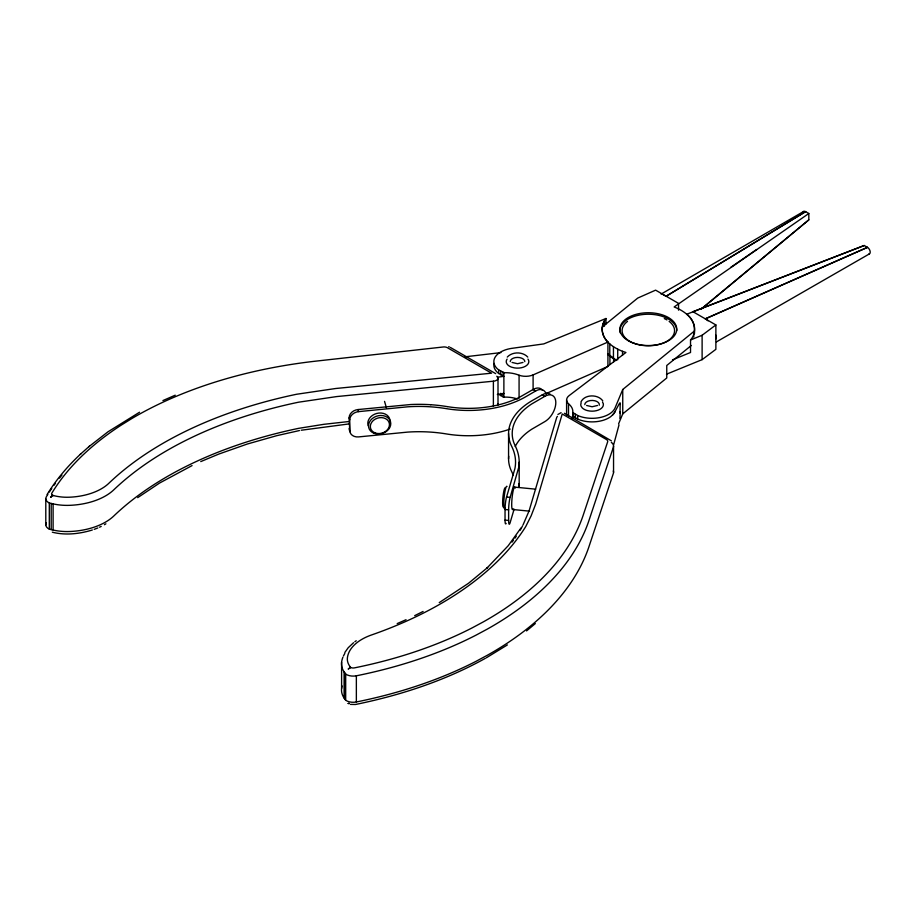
<?xml version="1.0" encoding="UTF-8"?>
<svg xmlns="http://www.w3.org/2000/svg" width="916" height="916" viewBox="0 0 916 916"><rect width="100%" height="100%" fill="white"/><g stroke="black" fill="none" stroke-linecap="round" stroke-linejoin="round"><path stroke-width="1.37" d="M619.892 418.601L620.155 414.272M572.775 418.761L572.821 412.211A23.152 13.374 0 0 0 568.504 403.761A12.423 7.179 0 0 1 569.054 395.666L625.96 352.465C614.682 349.076 600.942 340.512 602.213 327.046L637.719 298.078L655.604 290.143L678.538 303.379L678.538 310.158M619.995 413.391L620.201 403.922A5.828 4.763 0.9 0 0 620.006 402.697M619.021 424.852L613.651 444.741M605.968 324.046L605.968 318.493C600.037 325.306 601.331 336.149 607.915 342.057L607.915 366.446L545.993 393.628M672.527 359.839L690.527 352.488L690.527 339.996C697.465 332.29 694.637 320.108 686.737 314.234L864.223 245.499L867.452 247.366A3.893 2.244 60 0 1 870.108 251.247A3.893 2.244 60 0 1 868.826 254.076M506.159 523.391A8.988 1.225 -84.4 0 1 505.037 520.093L505.037 509.491A8.988 1.225 -84.4 0 1 506.548 497.045L514.872 468.717A98.447 56.838 0 0 0 511.712 446.413A80.7 46.59 0 0 1 532.139 400.635L542.283 394.83A15.48 8.942 -60 0 1 550.024 394.063M514.105 509.181L510.132 522.67A8.988 1.225 -84.4 0 1 508.632 520.448L508.632 509.846A8.988 1.225 -84.4 0 1 510.132 497.388L518.834 466.965A101.802 58.773 0 0 0 518.685 456.328L518.513 455.366A101.859 58.807 0 0 0 515.227 445.874L514.139 443.424A77.058 44.495 0 0 1 531.761 403.933L544.86 396.319A15.48 8.942 -60 0 1 555.806 402.639A15.48 8.942 -60 0 1 544.86 421.6L531.761 429.215A77.058 44.495 0 0 0 515.216 446.516M529.265 510.281L556.71 417.421A5.267 3.046 0 0 1 557.466 416.391M580.927 402.01C584.5 394.098 598.114 394.052 602.797 400.91M528.887 511.346L522.99 525.028M803.206 211.859A3.893 2.244 60 0 1 805.588 211.642L808.817 213.508L674.142 306.963A46.281 26.724 0 0 1 694.5 330.951L622.743 389.495L614.945 408.192A23.679 13.671 0 0 1 577.664 415.498L572.775 412.532M618.586 423.856L622.743 413.883L622.743 389.495M571.824 418.372L572.775 416.104L577.664 419.07A23.679 13.671 0 0 0 610.857 416.551L613.949 413.563L619.388 403.498L620.201 403.922M522.464 526.07L520.231 530.204M344.851 652.455L348.195 647.738L353.542 642.723M47.071 494.571C56.38 479.354 68.047 465.683 81.112 453.58M520.975 527.982L508.208 545.73L486.865 568.183L487.644 567.485L468.523 583.274L439.233 602.613M507.269 357.08C512.342 351.538 522.704 351.538 527.776 357.08M612.575 415.062L614.945 411.982M52.533 495.35L50.701 497.308L52.533 495.35A3.87 2.233 0 0 1 51.743 493.358L51.868 493.117A350.679 202.459 0 0 1 121.095 425.207L131.492 418.749A350.839 202.55 0 0 1 316.81 361.03L443.287 346.981A4.694 2.702 0 0 1 447.317 347.645L491.571 373.19L335.645 388.51L296.589 394.258A363.492 209.856 0 0 0 108.912 483.213L107.79 484.255A50.22 28.991 0 0 1 69.284 497.216A32.85 18.973 0 0 1 55.2 495.98L52.59 495.373L53.437 495.59M557.901 414.467L561.084 412.669M88.76 446.779L107.985 431.802L139.541 412.223M80.333 454.29L89.528 446.103M526.551 630.918L535.322 623.567M701.335 308.887L808.817 219.863L808.817 213.508M808.817 219.863L701.404 309.013M691.305 345.469L666.756 365.484L666.756 377.976L622.743 413.883M690.527 339.996L702.114 335.256L715.877 324.94L692.943 311.703L864.223 245.499M666.47 374.209L702.114 359.645L715.877 349.328L715.877 324.94M137.675 497.663L159.499 483.087L192.062 465.591M354.858 641.727L356.232 640.753M730.682 267.403L756.662 249.484M507.395 644.91L486.201 657.883M666.161 296.234L805.588 211.642L666.161 296.234A14.931 8.622 60 0 0 663.424 295.078M104.401 524.719L105.901 523.803M661.1 294.082L803.641 211.459M542.535 390.353A15.48 8.942 -60 0 0 533.055 389.506L519.864 397.063A77.058 44.495 0 0 1 451.474 407.242L447.226 406.612M546.199 394.258A15.48 8.942 -60 0 0 535.631 390.995L525.578 396.846A80.7 46.59 0 0 1 446.287 408.639A98.447 56.838 0 0 0 407.666 406.819L358.603 411.627A8.988 7.236 -16.4 0 0 349.74 419.826L349.74 430.44A8.988 7.236 -16.4 0 0 358.603 436.909L407.666 432.1A98.447 56.838 0 0 1 446.287 433.921A80.7 46.59 0 0 0 510.178 429.066M869.399 253.904L716.404 341.908M485.228 658.409C444.867 680.783 400.544 695.29 355.431 704.496L350.45 704.393M522.979 362.438L517.529 363.721L512.067 362.438M597.53 405.479L592.08 406.761L586.618 405.479M414.685 615.655L423.1 611.453M99.535 527.215L101.218 526.425M705.32 318.837L867.452 247.366L705.32 318.837A14.931 8.622 60 0 1 708.045 320.829M605.968 318.493L543.783 343.901L511.391 348.412A23.679 13.671 0 0 0 498.739 369.938L504.441 372.732A23.152 13.374 0 0 1 519.074 375.228A12.423 7.179 0 0 0 533.101 374.907L607.915 342.057M397.189 623.59L406.04 619.708M162.922 400.567L175.242 395.185M200.764 461.595L218.798 454.073L247.286 444.031L276.769 435.673L299.418 430.554M97.806 527.971L94.188 529.368M92.321 529.998C79.463 533.925 65.483 535.516 52.315 532.196M301.227 430.234L348.836 423.948M464.755 356.839L500.926 352.614M497.342 377.243L503.88 376.327L498.739 373.51A23.679 13.671 0 0 1 494.045 363.4M497.342 394.487L503.88 393.571L503.113 393.273L503.113 396.846L504.441 397.12A23.152 13.374 0 0 1 517.54 399.033M496.793 376.224A5.267 3.046 0 0 1 497.64 379.293A5.267 3.046 0 0 1 493.38 381.193L336.722 396.571L298.513 402.204A357.687 206.512 0 0 0 113.859 489.762A56.025 32.346 0 0 1 69.719 505.334A38.701 22.35 0 0 1 53.105 503.88L49.304 502.976A9.71 5.599 0 0 1 46.338 496.804A356.61 205.882 0 0 1 47.827 494.4M349.74 430.44L349.133 417.753A8.988 7.236 -16.4 0 1 357.984 409.555L410.689 404.529A101.802 58.773 0 0 1 429.112 404.62L430.783 404.712M349.328 421.475L323.852 424.314L298.513 428.367A357.687 206.512 0 0 0 113.859 515.937A56.025 32.346 0 0 1 69.719 531.509A38.701 22.35 0 0 1 53.105 530.055L49.304 529.139A9.71 5.599 0 0 1 46.338 522.979M514.529 487.106L535.711 489.178M506.548 497.045L510.132 497.388M512.639 509.502L529.585 511.162M505.037 509.491L508.632 509.846M505.037 520.093L508.632 520.448M448.703 346.683L449.287 346.901M498.739 394.327L503.113 396.846M350.61 667.432L348.16 669.035L350.633 667.466A3.87 2.233 0 0 0 354.091 667.924L354.515 667.856A350.679 202.459 0 0 0 472.141 627.884L483.327 621.884A350.839 202.55 0 0 0 583.309 514.884L607.64 441.867A4.694 2.702 0 0 0 606.484 439.531L562.229 413.986L535.711 504.018L531.12 515.88L525.738 526.563A363.492 209.856 0 0 1 371.667 634.914L369.869 635.567A50.22 28.991 0 0 0 347.404 657.791A32.85 18.973 0 0 0 349.546 665.921L350.633 667.466L350.244 666.94M607.915 354.549L615.758 360.538M533.055 389.506L535.631 390.995M542.283 394.83L544.86 396.319M450.374 347.439L495.682 373.648M564.405 413.265L611.361 440.836M607.766 353.794L616.651 360.457M342.916 657.196A56.025 32.346 0 0 0 341.599 662.302A38.701 22.35 0 0 0 344.107 671.886L345.687 674.084L345.687 700.259A9.71 5.599 0 0 0 356.358 701.977A356.61 205.882 0 0 0 476.022 661.329L487.392 655.226A356.61 205.882 0 0 0 589.022 546.486L613.377 473.377A10.5 6.069 0 0 0 613.285 470.961M341.599 662.302L341.599 688.477A38.701 22.35 0 0 0 344.107 698.061L345.687 700.259M602.51 402.158L602.98 402.971M384.537 401.38L386.426 407.792M357.984 409.555L358.603 411.627M349.133 417.753L349.74 419.826M603.266 403.807L603.369 404.654A11.29 6.515 0 0 1 587.751 410.677L586.423 410.299A11.29 6.515 0 0 1 582.29 407.918L581.168 406.338A11.29 6.515 0 0 1 581.168 402.971M702.114 335.256L702.114 359.645M694.523 330.813L694.5 333.596M693.744 334.283L693.744 337.054M622.514 351.309L622.514 355.282M617.716 349.179L617.716 359.759M613.617 359.301L613.617 361.946M613.548 446L613.548 472.416M613.445 346.706L613.445 358.603M609.919 356.53L609.919 364.465M609.781 343.924L609.781 355.82M604.457 320.611L604.457 326.165M602.911 323.989L602.911 326.772M577.664 415.498L577.664 419.07M575.328 414.318L575.328 417.891M573.29 412.979L573.29 416.551M568.504 403.761L568.504 415.956M566.592 400.017L566.592 414.925M533.101 374.907L533.101 389.815M519.074 375.228L519.074 398.254M519.177 462.156L519.177 487.438A101.802 58.773 0 0 0 518.96 483.556M508.563 433.531L508.563 458.813M503.88 372.755L503.88 397.143M503.113 372.457L503.113 376.029M500.777 371.278L500.777 374.85M500.777 393.285L500.777 395.666M498.739 369.938L498.739 373.51M498.006 378.045L498.006 404.219M493.38 381.193L493.38 405.983M612.438 443.413A10.5 6.069 0 0 1 613.377 447.203L589.022 520.311A356.61 205.882 0 0 1 487.392 629.052L476.022 635.154A356.61 205.882 0 0 1 356.358 675.802L356.358 701.977M344.863 672.997L344.863 699.171M344.107 671.886L344.107 698.061M53.105 503.88L53.105 530.055M51.193 503.457L51.193 529.62M49.304 502.976L49.304 529.139M45.8 498.865L45.8 525.04M368.163 425.711A11.29 9.091 -16.4 0 1 378.915 413.059A11.29 9.091 -16.4 0 1 389.666 423.604M350.313 431.917A8.988 7.236 -16.4 0 1 349.133 428.367M430.703 404.712A101.802 58.773 0 0 1 447.134 406.601M507.098 359.118A11.29 6.515 0 0 0 507.098 364.11L507.75 364.877A11.29 6.515 0 0 0 511.884 367.259L514.597 367.911A11.29 6.515 0 0 0 528.818 361.614L528.715 360.767A11.29 6.515 0 0 0 527.96 359.118M497.869 403.658A5.267 3.046 0 0 1 497.72 405.33M715.717 334.924A14.931 8.622 60 0 1 715.717 339.16M49.361 491.995A356.61 205.882 0 0 1 51.765 488.411M53.975 485.297A356.61 205.882 0 0 1 55.487 483.236M59.448 478.129A356.61 205.882 0 0 1 61.933 475.083M510.235 361.614A7.282 4.202 0 0 1 517.529 357.412A7.282 4.202 0 0 1 524.811 361.614M505.197 508.094A11.29 1.546 -84.4 0 1 504.04 498.487A11.29 1.546 -84.4 0 1 507.017 486.465M503.434 507.017A9.71 1.328 -84.4 0 1 502.838 498.212A9.71 1.328 -84.4 0 1 505.06 487.759M513.292 475.335A98.447 56.838 0 0 0 511.712 471.694A80.7 46.59 0 0 1 508.689 456.214M513.097 508.872A11.29 1.546 -84.4 0 1 512.09 497.789A11.29 1.546 -84.4 0 1 515.216 488.125M620.155 332.76A28.407 16.408 0 0 1 646.467 314.257A28.407 16.408 0 0 1 676.741 330.619M611.315 442.382A10.5 6.069 0 0 1 612.025 442.989M356.358 675.802A9.71 5.599 0 0 1 345.687 674.084M669.149 321.401A26.255 15.16 0 0 1 666.058 341.794A26.255 15.16 0 0 1 630.597 341.794A26.255 15.16 0 0 1 627.506 321.401M664.306 318.596A26.255 15.16 0 0 1 666.894 319.913M343.466 655.936A56.025 32.346 0 0 1 344.828 653.474M516.303 536.192A357.687 206.512 0 0 1 514.929 538.161M513.51 540.131A357.687 206.512 0 0 1 512.055 542.089M341.599 688.477A56.025 32.346 0 0 1 342.08 685.912M620.201 411.662A5.828 4.763 0.9 0 1 620.006 412.887M584.786 404.654A7.282 4.202 0 0 1 592.549 400.452A7.282 4.202 0 0 1 599.293 405.204M349.362 703.477L348.16 703.454L349.362 703.477M374.083 433.291A11.29 9.091 -16.4 0 0 390.777 423.673A11.29 9.091 -16.4 0 0 374.083 417.318A11.29 9.091 -16.4 0 0 374.083 433.291M375.102 432.925A9.71 7.82 -16.4 0 0 389.46 424.658A9.71 7.82 -16.4 0 0 375.102 419.196A9.71 7.82 -16.4 0 0 375.102 432.925M634.124 343.34A28.407 16.408 0 0 0 676.741 329.142A28.407 16.408 0 0 0 634.124 314.932A28.407 16.408 0 0 0 634.124 343.34"/></g></svg>
